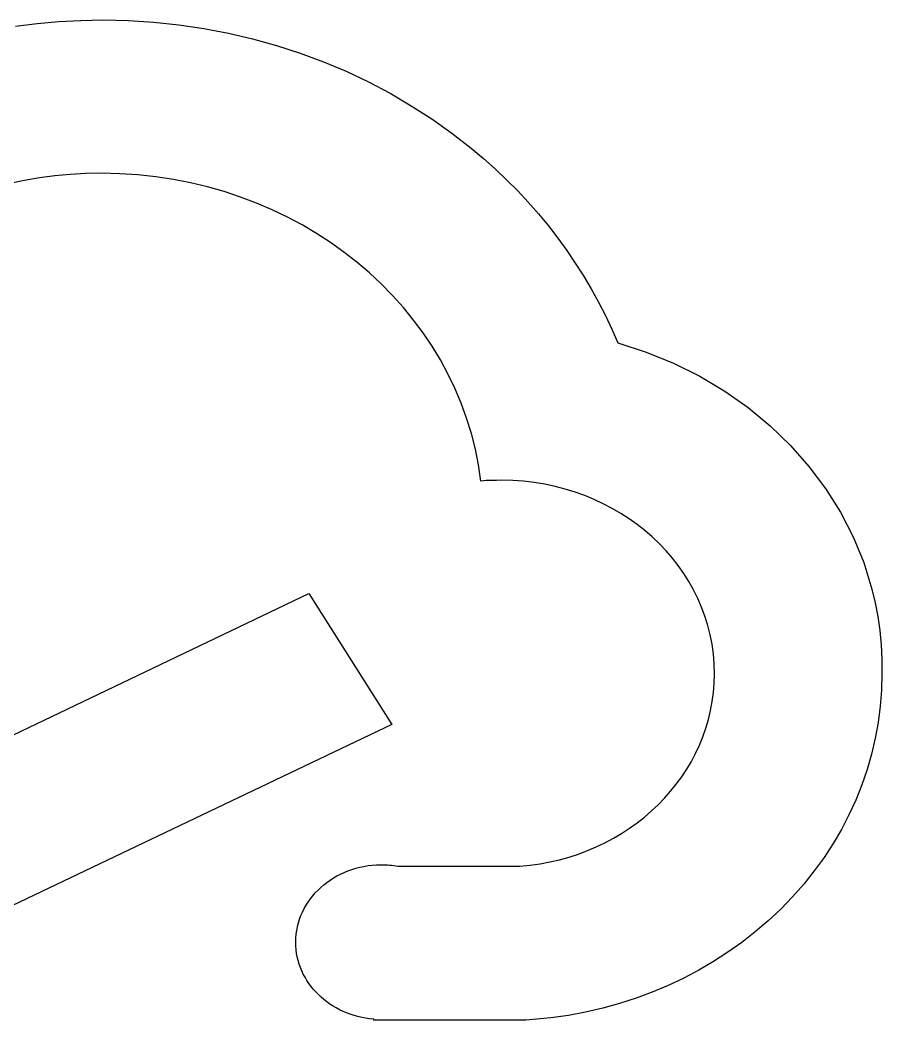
# Model space of a CAD drawing. Header units: millimetres. Extents: x 6 to 276, y -192 to -5.
# Drawn here: x 115.17 to 119.416, y -191.204 to -186.277 of the extents above; entities that cross this region are included whole.
import ezdxf

# ---------------------------------------------------------------- set-up
doc = ezdxf.new("R2010")
doc.units = ezdxf.units.MM
doc.layers.add('BLUETHIRTYONE', color=171, linetype='CONTINUOUS')
doc.layers.add('RED', color=14, linetype='CONTINUOUS')

msp = doc.modelspace()

# ---------------------------------------------------------------- linework, layer by layer
at = {"layer": 'BLUETHIRTYONE', "linetype": 'CONTINUOUS'}
for p, q in [((115.2541, -186.2943), (115.3614, -186.2847)), ((115.3614, -186.2847), (115.4695, -186.2789)), ((115.4695, -186.2789), (115.5783, -186.277)), ((115.5783, -186.277), (115.704, -186.2796)), ((115.704, -186.2796), (115.8288, -186.2874)), ((115.8288, -186.2874), (115.9526, -186.3003)), ((115.1478, -186.3076), (115.2541, -186.2943)), ((115.9526, -186.3003), (116.0752, -186.3183)), ((116.0752, -186.3183), (116.1965, -186.3414)), ((116.1965, -186.3414), (116.3162, -186.3694)), ((116.3162, -186.3694), (116.4342, -186.4022)), ((116.4342, -186.4022), (116.5504, -186.44)), ((116.5504, -186.44), (116.6646, -186.4825)), ((116.6646, -186.4825), (116.7765, -186.5297)), ((116.7765, -186.5297), (116.8861, -186.5816)), ((116.8861, -186.5816), (116.9931, -186.6381)), ((116.9931, -186.6381), (117.0974, -186.6991)), ((117.0974, -186.6991), (117.1989, -186.7647)), ((117.1989, -186.7647), (117.2973, -186.8346)), ((117.2973, -186.8346), (117.3926, -186.909)), ((117.3926, -186.909), (117.4527, -186.9592)), ((117.4527, -186.9592), (117.5108, -187.011)), ((117.5108, -187.011), (117.5671, -187.0643)), ((115.193, -187.0671), (115.1201, -187.082)), ((115.267, -187.0547), (115.193, -187.0671)), ((115.3419, -187.045), (115.267, -187.0547)), ((115.4178, -187.038), (115.3419, -187.045)), ((115.4945, -187.0338), (115.4178, -187.038)), ((115.5721, -187.0324), (115.4945, -187.0338)), ((115.6622, -187.0343), (115.5721, -187.0324)), ((115.7512, -187.04), (115.6622, -187.0343)), ((115.839, -187.0494), (115.7512, -187.04)), ((115.9256, -187.0625), (115.839, -187.0494)), ((116.0108, -187.0791), (115.9256, -187.0625)), ((117.5671, -187.0643), (117.6214, -187.1191)), ((116.0945, -187.0991), (116.0108, -187.0791)), ((116.1766, -187.1225), (116.0945, -187.0991)), ((116.2571, -187.1492), (116.1766, -187.1225)), ((117.6214, -187.1191), (117.6737, -187.1752)), ((116.3358, -187.1791), (116.2571, -187.1492)), ((117.6737, -187.1752), (117.724, -187.2326)), ((116.4127, -187.212), (116.3358, -187.1791)), ((116.4876, -187.248), (116.4127, -187.212)), ((116.5605, -187.287), (116.4876, -187.248)), ((117.724, -187.2326), (117.7724, -187.2913)), ((116.6313, -187.3288), (116.5605, -187.287)), ((117.7724, -187.2913), (117.8187, -187.3512)), ((116.6998, -187.3733), (116.6313, -187.3288)), ((116.7659, -187.4205), (116.6998, -187.3733)), ((117.8187, -187.3512), (117.863, -187.4123)), ((116.8296, -187.4703), (116.7659, -187.4205)), ((117.863, -187.4123), (117.9052, -187.4744)), ((116.8909, -187.5226), (116.8296, -187.4703)), ((117.9052, -187.4744), (117.9454, -187.5377)), ((116.9494, -187.5773), (116.8909, -187.5226)), ((117.9454, -187.5377), (117.9835, -187.6019)), ((117.0053, -187.6344), (116.9494, -187.5773)), ((117.9835, -187.6019), (118.0196, -187.667)), ((117.0584, -187.6937), (117.0053, -187.6344)), ((118.0196, -187.667), (118.0535, -187.733)), ((117.1085, -187.7551), (117.0584, -187.6937)), ((117.1556, -187.8186), (117.1085, -187.7551)), ((118.0535, -187.733), (118.0853, -187.7998)), ((118.0853, -187.7998), (118.1149, -187.8674)), ((117.1997, -187.8841), (117.1556, -187.8186)), ((117.2405, -187.9515), (117.1997, -187.8841)), ((118.1149, -187.8674), (118.2549, -187.913)), ((118.2549, -187.913), (118.3896, -187.9682)), ((117.278, -188.0208), (117.2405, -187.9515)), ((118.3896, -187.9682), (118.5184, -188.0325)), ((117.3122, -188.0917), (117.278, -188.0208)), ((118.5184, -188.0325), (118.6408, -188.1056)), ((117.3429, -188.1643), (117.3122, -188.0917)), ((118.6408, -188.1056), (118.7563, -188.187)), ((117.37, -188.2384), (117.3429, -188.1643)), ((118.7563, -188.187), (118.8642, -188.2762)), ((117.3934, -188.314), (117.37, -188.2384)), ((118.8642, -188.2762), (118.9642, -188.3727)), ((117.413, -188.391), (117.3934, -188.314)), ((117.4288, -188.4693), (117.413, -188.391)), ((118.9642, -188.3727), (119.0557, -188.4762)), ((117.4406, -188.5488), (117.4288, -188.4693)), ((119.0557, -188.4762), (119.1381, -188.5861)), ((117.4531, -188.5476), (117.4406, -188.5488)), ((117.4657, -188.5466), (117.4531, -188.5476)), ((117.4783, -188.5459), (117.4657, -188.5466)), ((117.4909, -188.5455), (117.4783, -188.5459)), ((117.5037, -188.5452), (117.4909, -188.5455)), ((117.5166, -188.5451), (117.5037, -188.5452)), ((117.5429, -188.545), (117.5166, -188.5451)), ((117.5969, -188.5462), (117.5429, -188.545)), ((117.6503, -188.5499), (117.5969, -188.5462)), ((117.7028, -188.556), (117.6503, -188.5499)), ((117.7545, -188.5644), (117.7028, -188.556)), ((117.8053, -188.575), (117.7545, -188.5644)), ((117.8551, -188.5879), (117.8053, -188.575)), ((117.9038, -188.6029), (117.8551, -188.5879)), ((117.9515, -188.6199), (117.9038, -188.6029)), ((119.1381, -188.5861), (119.2108, -188.702)), ((117.9979, -188.639), (117.9515, -188.6199)), ((118.0431, -188.6601), (117.9979, -188.639)), ((118.087, -188.6831), (118.0431, -188.6601)), ((118.1295, -188.7078), (118.087, -188.6831)), ((119.2108, -188.702), (119.2734, -188.8235)), ((118.1706, -188.7344), (118.1295, -188.7078)), ((118.2102, -188.7627), (118.1706, -188.7344)), ((118.2482, -188.7927), (118.2102, -188.7627)), ((118.2845, -188.8242), (118.2482, -188.7927)), ((118.3192, -188.8573), (118.2845, -188.8242)), ((119.2734, -188.8235), (119.3254, -188.95)), ((118.3521, -188.8919), (118.3192, -188.8573)), ((118.3832, -188.9279), (118.3521, -188.8919)), ((118.4123, -188.9653), (118.3832, -188.9279)), ((119.3254, -188.95), (119.3661, -189.0811)), ((118.4395, -189.0039), (118.4123, -188.9653)), ((118.4647, -189.0438), (118.4395, -189.0039)), ((118.4878, -189.0849), (118.4647, -189.0438)), ((118.5088, -189.1271), (118.4878, -189.0849)), ((119.3661, -189.0811), (119.3821, -189.1483)), ((114.8017, -189.959), (116.593, -189.103)), ((116.593, -189.103), (117.0021, -189.7483)), ((118.5275, -189.1704), (118.5088, -189.1271)), ((118.5439, -189.2146), (118.5275, -189.1704)), ((119.3821, -189.1483), (119.395, -189.2164)), ((118.558, -189.2598), (118.5439, -189.2146)), ((119.395, -189.2164), (119.4049, -189.2855)), ((118.5697, -189.3059), (118.558, -189.2598)), ((119.4049, -189.2855), (119.4117, -189.3555)), ((118.5789, -189.3528), (118.5697, -189.3059)), ((118.5855, -189.4004), (118.5789, -189.3528)), ((119.4117, -189.3555), (119.4153, -189.4262)), ((118.5895, -189.4488), (118.5855, -189.4004)), ((119.4153, -189.4262), (119.4156, -189.4978)), ((118.5909, -189.4978), (118.5895, -189.4488)), ((118.5897, -189.5441), (118.5909, -189.4978)), ((119.4156, -189.4978), (119.4135, -189.5783)), ((118.58, -189.6351), (118.586, -189.5899)), ((118.586, -189.5899), (118.5897, -189.5441)), ((119.4135, -189.5783), (119.4073, -189.6583)), ((118.5717, -189.6796), (118.58, -189.6351)), ((118.5612, -189.7234), (118.5717, -189.6796)), ((119.4073, -189.6583), (119.3971, -189.7376)), ((118.5485, -189.7664), (118.5612, -189.7234)), ((119.3971, -189.7376), (119.3828, -189.8161)), ((117.0021, -189.7483), (115.1295, -190.6422)), ((118.5336, -189.8086), (118.5485, -189.7664)), ((118.5166, -189.85), (118.5336, -189.8086)), ((119.3828, -189.8161), (119.3646, -189.8938)), ((118.4977, -189.8904), (118.5166, -189.85)), ((118.4539, -189.9682), (118.4767, -189.9298)), ((118.4767, -189.9298), (118.4977, -189.8904)), ((119.3646, -189.8938), (119.3425, -189.9704)), ((118.4292, -190.0055), (118.4539, -189.9682)), ((119.3425, -189.9704), (119.3165, -190.046)), ((118.4027, -190.0417), (118.4292, -190.0055)), ((118.3445, -190.1106), (118.3744, -190.0768)), ((118.3744, -190.0768), (118.4027, -190.0417)), ((119.3165, -190.046), (119.2866, -190.1203)), ((118.313, -190.1431), (118.3445, -190.1106)), ((119.2866, -190.1203), (119.2531, -190.1933)), ((118.2452, -190.204), (118.2799, -190.1742)), ((118.2799, -190.1742), (118.313, -190.1431)), ((118.2091, -190.2324), (118.2452, -190.204)), ((119.2531, -190.1933), (119.2158, -190.2648)), ((118.1328, -190.2846), (118.1716, -190.2592)), ((118.1716, -190.2592), (118.2091, -190.2324)), ((119.2158, -190.2648), (119.1748, -190.3348)), ((118.0513, -190.3304), (118.0926, -190.3083)), ((118.0926, -190.3083), (118.1328, -190.2846)), ((117.9203, -190.3863), (117.9651, -190.3694)), ((117.9651, -190.3694), (118.0087, -190.3508)), ((118.0087, -190.3508), (118.0513, -190.3304)), ((119.1748, -190.3348), (119.1302, -190.4031)), ((117.7318, -190.4347), (117.7803, -190.4255)), ((117.7803, -190.4255), (117.8279, -190.4144)), ((117.8279, -190.4144), (117.8746, -190.4013)), ((117.8746, -190.4013), (117.9203, -190.3863)), ((119.1302, -190.4031), (119.082, -190.4696)), ((116.7488, -190.4852), (116.7669, -190.4768)), ((116.7669, -190.4768), (116.7854, -190.4691)), ((116.7854, -190.4691), (116.8044, -190.4623)), ((116.8044, -190.4623), (116.8239, -190.4563)), ((116.8239, -190.4563), (116.8437, -190.4512)), ((116.8437, -190.4512), (116.8639, -190.4469)), ((116.8639, -190.4469), (116.8844, -190.4435)), ((116.8844, -190.4435), (116.9053, -190.4411)), ((116.9053, -190.4411), (116.9265, -190.4396)), ((116.9265, -190.4396), (116.9479, -190.4391)), ((116.9479, -190.4391), (116.9587, -190.4392)), ((116.9587, -190.4392), (116.9694, -190.4395)), ((116.9694, -190.4395), (116.98, -190.44)), ((116.98, -190.44), (116.9904, -190.4408)), ((116.9904, -190.4408), (117.0007, -190.4418)), ((117.0007, -190.4418), (117.011, -190.4431)), ((117.011, -190.4431), (117.0212, -190.4448)), ((117.0212, -190.4448), (117.0314, -190.4467)), ((117.0314, -190.4467), (117.6326, -190.4467)), ((117.6326, -190.4467), (117.6826, -190.4418)), ((117.6826, -190.4418), (117.7318, -190.4347)), ((119.082, -190.4696), (119.0303, -190.5342)), ((116.6666, -190.5383), (116.6818, -190.5263)), ((116.6818, -190.5263), (116.6977, -190.5149)), ((116.6977, -190.5149), (116.7142, -190.5043)), ((116.7142, -190.5043), (116.7312, -190.4944)), ((116.7312, -190.4944), (116.7488, -190.4852)), ((116.6247, -190.578), (116.638, -190.5641)), ((116.638, -190.5641), (116.6519, -190.5509)), ((116.6519, -190.5509), (116.6666, -190.5383)), ((119.0303, -190.5342), (118.9752, -190.5969)), ((116.5793, -190.6388), (116.5895, -190.6228)), ((116.5895, -190.6228), (116.6005, -190.6073)), ((116.6005, -190.6073), (116.6122, -190.5924)), ((116.6122, -190.5924), (116.6247, -190.578)), ((118.9752, -190.5969), (118.9166, -190.6574)), ((116.5539, -190.6895), (116.5615, -190.6721)), ((116.5615, -190.6721), (116.57, -190.6552)), ((116.57, -190.6552), (116.5793, -190.6388)), ((118.9166, -190.6574), (118.8554, -190.715)), ((116.5416, -190.7253), (116.5473, -190.7072)), ((116.5473, -190.7072), (116.5539, -190.6895)), ((118.8554, -190.715), (118.7917, -190.7698)), ((116.5304, -190.7816), (116.5331, -190.7625)), ((116.5331, -190.7625), (116.5368, -190.7438)), ((116.5368, -190.7438), (116.5416, -190.7253)), ((118.7917, -190.7698), (118.7255, -190.8216)), ((116.5282, -190.8206), (116.5288, -190.801)), ((116.5287, -190.8392), (116.5282, -190.8206)), ((116.5288, -190.801), (116.5304, -190.7816)), ((118.7255, -190.8216), (118.6571, -190.8704)), ((116.5302, -190.8575), (116.5287, -190.8392)), ((116.5326, -190.8756), (116.5302, -190.8575)), ((118.6571, -190.8704), (118.5865, -190.9161)), ((116.5359, -190.8935), (116.5326, -190.8756)), ((116.5401, -190.911), (116.5359, -190.8935)), ((116.5453, -190.9282), (116.5401, -190.911)), ((118.5865, -190.9161), (118.5138, -190.9587)), ((116.5512, -190.9451), (116.5453, -190.9282)), ((116.558, -190.9616), (116.5512, -190.9451)), ((116.5656, -190.9778), (116.558, -190.9616)), ((118.5138, -190.9587), (118.4391, -190.9982)), ((116.574, -190.9935), (116.5656, -190.9778)), ((116.5832, -191.0089), (116.574, -190.9935)), ((116.5931, -191.0238), (116.5832, -191.0089)), ((118.4391, -190.9982), (118.3626, -191.0344)), ((116.6037, -191.0383), (116.5931, -191.0238)), ((116.615, -191.0523), (116.6037, -191.0383)), ((116.627, -191.0658), (116.615, -191.0523)), ((116.6397, -191.0787), (116.627, -191.0658)), ((118.2843, -191.0673), (118.2044, -191.097)), ((118.3626, -191.0344), (118.2843, -191.0673)), ((116.6529, -191.0912), (116.6397, -191.0787)), ((116.6668, -191.1031), (116.6529, -191.0912)), ((116.6813, -191.1144), (116.6668, -191.1031)), ((116.6963, -191.1252), (116.6813, -191.1144)), ((118.2044, -191.097), (118.123, -191.1233)), ((116.7119, -191.1353), (116.6963, -191.1252)), ((116.728, -191.1447), (116.7119, -191.1353)), ((116.7446, -191.1536), (116.728, -191.1447)), ((116.7616, -191.1617), (116.7446, -191.1536)), ((116.7791, -191.1692), (116.7616, -191.1617)), ((117.9562, -191.1655), (117.8709, -191.1813)), ((118.0402, -191.1461), (117.9562, -191.1655)), ((118.123, -191.1233), (118.0402, -191.1461)), ((116.7971, -191.1759), (116.7791, -191.1692)), ((116.8154, -191.1819), (116.7971, -191.1759)), ((116.8341, -191.1872), (116.8154, -191.1819)), ((116.8532, -191.1916), (116.8341, -191.1872)), ((116.8726, -191.1953), (116.8532, -191.1916)), ((116.8924, -191.1982), (116.8726, -191.1953)), ((116.9124, -191.2002), (116.8924, -191.1982)), ((116.9124, -191.204), (116.9124, -191.2002)), ((117.6264, -191.204), (116.9124, -191.204)), ((117.6619, -191.204), (117.6264, -191.204)), ((117.6974, -191.2021), (117.6619, -191.204)), ((117.7846, -191.1935), (117.6974, -191.2021)), ((117.8709, -191.1813), (117.7846, -191.1935))]:
    msp.add_line(p, q, dxfattribs=at)
at = {"layer": 'RED', "linetype": 'CONTINUOUS'}
for p, q in [((115.2541, -186.2943), (115.3614, -186.2847)), ((115.3614, -186.2847), (115.4695, -186.2789)), ((115.4695, -186.2789), (115.5783, -186.277)), ((115.5783, -186.277), (115.704, -186.2796)), ((115.704, -186.2796), (115.8288, -186.2874)), ((115.8288, -186.2874), (115.9526, -186.3003)), ((115.1478, -186.3076), (115.2541, -186.2943)), ((115.9526, -186.3003), (116.0752, -186.3183)), ((116.0752, -186.3183), (116.1965, -186.3414)), ((116.1965, -186.3414), (116.3162, -186.3694)), ((116.3162, -186.3694), (116.4342, -186.4022)), ((116.4342, -186.4022), (116.5504, -186.44)), ((116.5504, -186.44), (116.6646, -186.4825)), ((116.6646, -186.4825), (116.7765, -186.5297)), ((116.7765, -186.5297), (116.8861, -186.5816)), ((116.8861, -186.5816), (116.9931, -186.6381)), ((116.9931, -186.6381), (117.0974, -186.6991)), ((117.0974, -186.6991), (117.1989, -186.7647)), ((117.1989, -186.7647), (117.2973, -186.8346)), ((117.2973, -186.8346), (117.3926, -186.909)), ((117.3926, -186.909), (117.4527, -186.9592)), ((117.4527, -186.9592), (117.5108, -187.011)), ((117.5108, -187.011), (117.5671, -187.0643)), ((115.193, -187.0671), (115.1201, -187.082)), ((115.267, -187.0547), (115.193, -187.0671)), ((115.3419, -187.045), (115.267, -187.0547)), ((115.4178, -187.038), (115.3419, -187.045)), ((115.4945, -187.0338), (115.4178, -187.038)), ((115.5721, -187.0324), (115.4945, -187.0338)), ((115.6622, -187.0343), (115.5721, -187.0324)), ((115.7512, -187.04), (115.6622, -187.0343)), ((115.839, -187.0494), (115.7512, -187.04)), ((115.9256, -187.0625), (115.839, -187.0494)), ((116.0108, -187.0791), (115.9256, -187.0625)), ((117.5671, -187.0643), (117.6214, -187.1191)), ((116.0945, -187.0991), (116.0108, -187.0791)), ((116.1766, -187.1225), (116.0945, -187.0991)), ((116.2571, -187.1492), (116.1766, -187.1225)), ((117.6214, -187.1191), (117.6737, -187.1752)), ((116.3358, -187.1791), (116.2571, -187.1492)), ((117.6737, -187.1752), (117.724, -187.2326)), ((116.4127, -187.212), (116.3358, -187.1791)), ((116.4876, -187.248), (116.4127, -187.212)), ((116.5605, -187.287), (116.4876, -187.248)), ((117.724, -187.2326), (117.7724, -187.2913)), ((116.6313, -187.3288), (116.5605, -187.287)), ((117.7724, -187.2913), (117.8187, -187.3512)), ((116.6998, -187.3733), (116.6313, -187.3288)), ((116.7659, -187.4205), (116.6998, -187.3733)), ((117.8187, -187.3512), (117.863, -187.4123)), ((116.8296, -187.4703), (116.7659, -187.4205)), ((117.863, -187.4123), (117.9052, -187.4744)), ((116.8909, -187.5226), (116.8296, -187.4703)), ((117.9052, -187.4744), (117.9454, -187.5377)), ((116.9494, -187.5773), (116.8909, -187.5226)), ((117.9454, -187.5377), (117.9835, -187.6019)), ((117.0053, -187.6344), (116.9494, -187.5773)), ((117.9835, -187.6019), (118.0196, -187.667)), ((117.0584, -187.6937), (117.0053, -187.6344)), ((118.0196, -187.667), (118.0535, -187.733)), ((117.1085, -187.7551), (117.0584, -187.6937)), ((117.1556, -187.8186), (117.1085, -187.7551)), ((118.0535, -187.733), (118.0853, -187.7998)), ((118.0853, -187.7998), (118.1149, -187.8674)), ((117.1997, -187.8841), (117.1556, -187.8186)), ((117.2405, -187.9515), (117.1997, -187.8841)), ((118.1149, -187.8674), (118.2549, -187.913)), ((118.2549, -187.913), (118.3896, -187.9682)), ((117.278, -188.0208), (117.2405, -187.9515)), ((118.3896, -187.9682), (118.5184, -188.0325)), ((117.3122, -188.0917), (117.278, -188.0208)), ((118.5184, -188.0325), (118.6408, -188.1056)), ((117.3429, -188.1643), (117.3122, -188.0917)), ((118.6408, -188.1056), (118.7563, -188.187)), ((117.37, -188.2384), (117.3429, -188.1643)), ((118.7563, -188.187), (118.8642, -188.2762)), ((117.3934, -188.314), (117.37, -188.2384)), ((118.8642, -188.2762), (118.9642, -188.3727)), ((117.413, -188.391), (117.3934, -188.314)), ((117.4288, -188.4693), (117.413, -188.391)), ((118.9642, -188.3727), (119.0557, -188.4762)), ((117.4406, -188.5488), (117.4288, -188.4693)), ((119.0557, -188.4762), (119.1381, -188.5861)), ((117.4531, -188.5476), (117.4406, -188.5488)), ((117.4657, -188.5466), (117.4531, -188.5476)), ((117.4783, -188.5459), (117.4657, -188.5466)), ((117.4909, -188.5455), (117.4783, -188.5459)), ((117.5037, -188.5452), (117.4909, -188.5455)), ((117.5166, -188.5451), (117.5037, -188.5452)), ((117.5429, -188.545), (117.5166, -188.5451)), ((117.5969, -188.5462), (117.5429, -188.545)), ((117.6503, -188.5499), (117.5969, -188.5462)), ((117.7028, -188.556), (117.6503, -188.5499)), ((117.7545, -188.5644), (117.7028, -188.556)), ((117.8053, -188.575), (117.7545, -188.5644)), ((117.8551, -188.5879), (117.8053, -188.575)), ((117.9038, -188.6029), (117.8551, -188.5879)), ((117.9515, -188.6199), (117.9038, -188.6029)), ((119.1381, -188.5861), (119.2108, -188.702)), ((117.9979, -188.639), (117.9515, -188.6199)), ((118.0431, -188.6601), (117.9979, -188.639)), ((118.087, -188.6831), (118.0431, -188.6601)), ((118.1295, -188.7078), (118.087, -188.6831)), ((119.2108, -188.702), (119.2734, -188.8235)), ((118.1706, -188.7344), (118.1295, -188.7078)), ((118.2102, -188.7627), (118.1706, -188.7344)), ((118.2482, -188.7927), (118.2102, -188.7627)), ((118.2845, -188.8242), (118.2482, -188.7927)), ((118.3192, -188.8573), (118.2845, -188.8242)), ((119.2734, -188.8235), (119.3254, -188.95)), ((118.3521, -188.8919), (118.3192, -188.8573)), ((118.3832, -188.9279), (118.3521, -188.8919)), ((118.4123, -188.9653), (118.3832, -188.9279)), ((119.3254, -188.95), (119.3661, -189.0811)), ((118.4395, -189.0039), (118.4123, -188.9653)), ((118.4647, -189.0438), (118.4395, -189.0039)), ((118.4878, -189.0849), (118.4647, -189.0438)), ((118.5088, -189.1271), (118.4878, -189.0849)), ((119.3661, -189.0811), (119.3821, -189.1483)), ((114.8017, -189.959), (116.593, -189.103)), ((116.593, -189.103), (117.0021, -189.7483)), ((118.5275, -189.1704), (118.5088, -189.1271)), ((118.5439, -189.2146), (118.5275, -189.1704)), ((119.3821, -189.1483), (119.395, -189.2164)), ((118.558, -189.2598), (118.5439, -189.2146)), ((119.395, -189.2164), (119.4049, -189.2855)), ((118.5697, -189.3059), (118.558, -189.2598)), ((119.4049, -189.2855), (119.4117, -189.3555)), ((118.5789, -189.3528), (118.5697, -189.3059)), ((118.5855, -189.4004), (118.5789, -189.3528)), ((119.4117, -189.3555), (119.4153, -189.4262)), ((118.5895, -189.4488), (118.5855, -189.4004)), ((119.4153, -189.4262), (119.4156, -189.4978)), ((118.5909, -189.4978), (118.5895, -189.4488)), ((118.5897, -189.5441), (118.5909, -189.4978)), ((119.4156, -189.4978), (119.4135, -189.5783)), ((118.58, -189.6351), (118.586, -189.5899)), ((118.586, -189.5899), (118.5897, -189.5441)), ((119.4135, -189.5783), (119.4073, -189.6583)), ((118.5717, -189.6796), (118.58, -189.6351)), ((118.5612, -189.7234), (118.5717, -189.6796)), ((119.4073, -189.6583), (119.3971, -189.7376)), ((118.5485, -189.7664), (118.5612, -189.7234)), ((119.3971, -189.7376), (119.3828, -189.8161)), ((117.0021, -189.7483), (115.1295, -190.6422)), ((118.5336, -189.8086), (118.5485, -189.7664)), ((118.5166, -189.85), (118.5336, -189.8086)), ((119.3828, -189.8161), (119.3646, -189.8938)), ((118.4977, -189.8904), (118.5166, -189.85)), ((118.4539, -189.9682), (118.4767, -189.9298)), ((118.4767, -189.9298), (118.4977, -189.8904)), ((119.3646, -189.8938), (119.3425, -189.9704)), ((118.4292, -190.0055), (118.4539, -189.9682)), ((119.3425, -189.9704), (119.3165, -190.046)), ((118.4027, -190.0417), (118.4292, -190.0055)), ((118.3445, -190.1106), (118.3744, -190.0768)), ((118.3744, -190.0768), (118.4027, -190.0417)), ((119.3165, -190.046), (119.2866, -190.1203)), ((118.313, -190.1431), (118.3445, -190.1106)), ((119.2866, -190.1203), (119.2531, -190.1933)), ((118.2452, -190.204), (118.2799, -190.1742)), ((118.2799, -190.1742), (118.313, -190.1431)), ((118.2091, -190.2324), (118.2452, -190.204)), ((119.2531, -190.1933), (119.2158, -190.2648)), ((118.1328, -190.2846), (118.1716, -190.2592)), ((118.1716, -190.2592), (118.2091, -190.2324)), ((119.2158, -190.2648), (119.1748, -190.3348)), ((118.0513, -190.3304), (118.0926, -190.3083)), ((118.0926, -190.3083), (118.1328, -190.2846)), ((117.9203, -190.3863), (117.9651, -190.3694)), ((117.9651, -190.3694), (118.0087, -190.3508)), ((118.0087, -190.3508), (118.0513, -190.3304)), ((119.1748, -190.3348), (119.1302, -190.4031)), ((117.7318, -190.4347), (117.7803, -190.4255)), ((117.7803, -190.4255), (117.8279, -190.4144)), ((117.8279, -190.4144), (117.8746, -190.4013)), ((117.8746, -190.4013), (117.9203, -190.3863)), ((119.1302, -190.4031), (119.082, -190.4696)), ((116.7488, -190.4852), (116.7669, -190.4768)), ((116.7669, -190.4768), (116.7854, -190.4691)), ((116.7854, -190.4691), (116.8044, -190.4623)), ((116.8044, -190.4623), (116.8239, -190.4563)), ((116.8239, -190.4563), (116.8437, -190.4512)), ((116.8437, -190.4512), (116.8639, -190.4469)), ((116.8639, -190.4469), (116.8844, -190.4435)), ((116.8844, -190.4435), (116.9053, -190.4411)), ((116.9053, -190.4411), (116.9265, -190.4396)), ((116.9265, -190.4396), (116.9479, -190.4391)), ((116.9479, -190.4391), (116.9587, -190.4392)), ((116.9587, -190.4392), (116.9694, -190.4395)), ((116.9694, -190.4395), (116.98, -190.44)), ((116.98, -190.44), (116.9904, -190.4408)), ((116.9904, -190.4408), (117.0007, -190.4418)), ((117.0007, -190.4418), (117.011, -190.4431)), ((117.011, -190.4431), (117.0212, -190.4448)), ((117.0212, -190.4448), (117.0314, -190.4467)), ((117.0314, -190.4467), (117.6326, -190.4467)), ((117.6326, -190.4467), (117.6826, -190.4418)), ((117.6826, -190.4418), (117.7318, -190.4347)), ((119.082, -190.4696), (119.0303, -190.5342)), ((116.6666, -190.5383), (116.6818, -190.5263)), ((116.6818, -190.5263), (116.6977, -190.5149)), ((116.6977, -190.5149), (116.7142, -190.5043)), ((116.7142, -190.5043), (116.7312, -190.4944)), ((116.7312, -190.4944), (116.7488, -190.4852)), ((116.6247, -190.578), (116.638, -190.5641)), ((116.638, -190.5641), (116.6519, -190.5509)), ((116.6519, -190.5509), (116.6666, -190.5383)), ((119.0303, -190.5342), (118.9752, -190.5969)), ((116.5793, -190.6388), (116.5895, -190.6228)), ((116.5895, -190.6228), (116.6005, -190.6073)), ((116.6005, -190.6073), (116.6122, -190.5924)), ((116.6122, -190.5924), (116.6247, -190.578)), ((118.9752, -190.5969), (118.9166, -190.6574)), ((116.5539, -190.6895), (116.5615, -190.6721)), ((116.5615, -190.6721), (116.57, -190.6552)), ((116.57, -190.6552), (116.5793, -190.6388)), ((118.9166, -190.6574), (118.8554, -190.715)), ((116.5416, -190.7253), (116.5473, -190.7072)), ((116.5473, -190.7072), (116.5539, -190.6895)), ((118.8554, -190.715), (118.7917, -190.7698)), ((116.5304, -190.7816), (116.5331, -190.7625)), ((116.5331, -190.7625), (116.5368, -190.7438)), ((116.5368, -190.7438), (116.5416, -190.7253)), ((118.7917, -190.7698), (118.7255, -190.8216)), ((116.5282, -190.8206), (116.5288, -190.801)), ((116.5287, -190.8392), (116.5282, -190.8206)), ((116.5288, -190.801), (116.5304, -190.7816)), ((118.7255, -190.8216), (118.6571, -190.8704)), ((116.5302, -190.8575), (116.5287, -190.8392)), ((116.5326, -190.8756), (116.5302, -190.8575)), ((118.6571, -190.8704), (118.5865, -190.9161)), ((116.5359, -190.8935), (116.5326, -190.8756)), ((116.5401, -190.911), (116.5359, -190.8935)), ((116.5453, -190.9282), (116.5401, -190.911)), ((118.5865, -190.9161), (118.5138, -190.9587)), ((116.5512, -190.9451), (116.5453, -190.9282)), ((116.558, -190.9616), (116.5512, -190.9451)), ((116.5656, -190.9778), (116.558, -190.9616)), ((118.5138, -190.9587), (118.4391, -190.9982)), ((116.574, -190.9935), (116.5656, -190.9778)), ((116.5832, -191.0089), (116.574, -190.9935)), ((116.5931, -191.0238), (116.5832, -191.0089)), ((118.4391, -190.9982), (118.3626, -191.0344)), ((116.6037, -191.0383), (116.5931, -191.0238)), ((116.615, -191.0523), (116.6037, -191.0383)), ((116.627, -191.0658), (116.615, -191.0523)), ((116.6397, -191.0787), (116.627, -191.0658)), ((118.2843, -191.0673), (118.2044, -191.097)), ((118.3626, -191.0344), (118.2843, -191.0673)), ((116.6529, -191.0912), (116.6397, -191.0787)), ((116.6668, -191.1031), (116.6529, -191.0912)), ((116.6813, -191.1144), (116.6668, -191.1031)), ((116.6963, -191.1252), (116.6813, -191.1144)), ((118.2044, -191.097), (118.123, -191.1233)), ((116.7119, -191.1353), (116.6963, -191.1252)), ((116.728, -191.1447), (116.7119, -191.1353)), ((116.7446, -191.1536), (116.728, -191.1447)), ((116.7616, -191.1617), (116.7446, -191.1536)), ((116.7791, -191.1692), (116.7616, -191.1617)), ((117.9562, -191.1655), (117.8709, -191.1813)), ((118.0402, -191.1461), (117.9562, -191.1655)), ((118.123, -191.1233), (118.0402, -191.1461)), ((116.7971, -191.1759), (116.7791, -191.1692)), ((116.8154, -191.1819), (116.7971, -191.1759)), ((116.8341, -191.1872), (116.8154, -191.1819)), ((116.8532, -191.1916), (116.8341, -191.1872)), ((116.8726, -191.1953), (116.8532, -191.1916)), ((116.8924, -191.1982), (116.8726, -191.1953)), ((116.9124, -191.2002), (116.8924, -191.1982)), ((116.9124, -191.204), (116.9124, -191.2002)), ((117.6264, -191.204), (116.9124, -191.204)), ((117.6619, -191.204), (117.6264, -191.204)), ((117.6974, -191.2021), (117.6619, -191.204)), ((117.7846, -191.1935), (117.6974, -191.2021)), ((117.8709, -191.1813), (117.7846, -191.1935))]:
    msp.add_line(p, q, dxfattribs=at)

doc.saveas('drawing.dxf')
